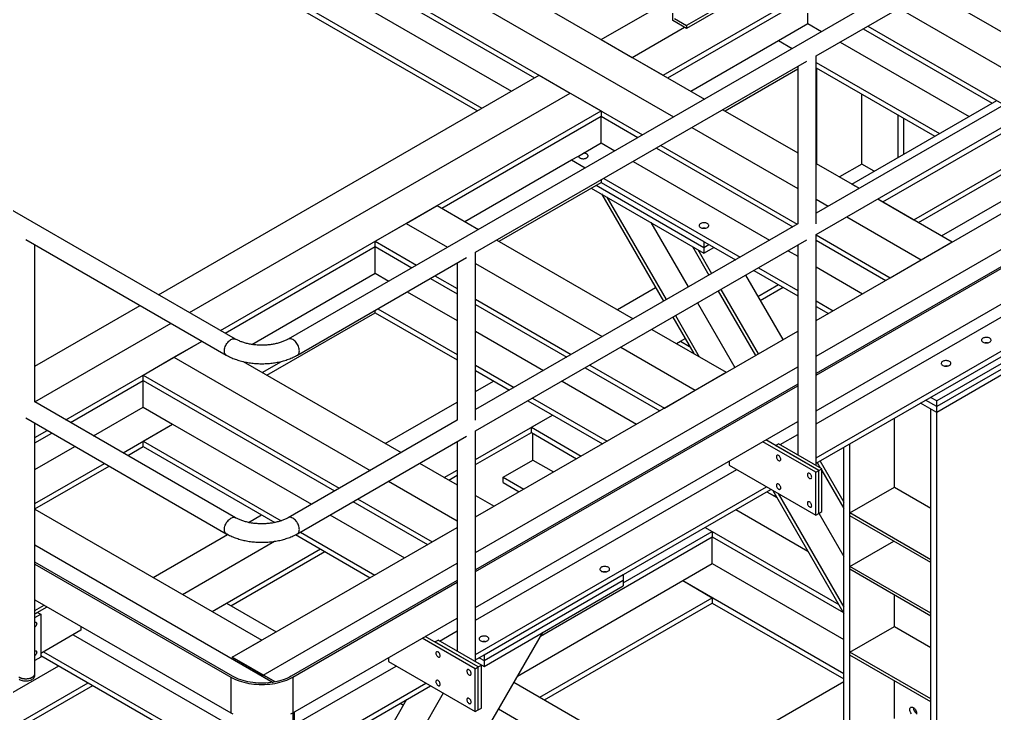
# Model space of a CAD drawing. Header units: millimetres. Extents: x 0 to 16187, y -20471 to 6290.
# Drawn here: x 3443 to 3532.1, y 1681.5 to 1745 of the extents above; entities that cross this region are included whole.
import ezdxf

# ---------------------------------------------------------------- set-up
doc = ezdxf.new("R2010")
doc.units = ezdxf.units.MM

msp = doc.modelspace()

# ---------------------------------------------------------------- linework, layer by layer
at = {"color": 7, "linetype": 'Continuous', "lineweight": 25}
for p, q in [((3646.99639, 1819.29908), (3467.58925, 1715.72955)), ((3419.64512, 1787.31028), (3505.61463, 1737.68113)), ((3462.77633, 1715.72955), (3342.03078, 1785.43447)), ((3416.81669, 1785.67746), (3502.7862, 1736.04832)), ((3413.98826, 1784.04464), (3499.95778, 1734.4155)), ((3413.98826, 1783.55472), (3490.10117, 1739.61567)), ((3416.68941, 1779.56158), (3487.99321, 1738.39878)), ((3413.98826, 1778.00224), (3485.29206, 1736.83944)), ((3413.98826, 1777.51232), (3484.86773, 1736.59447)), ((3515.82507, 1741.62641), (3546.0937, 1759.10012)), ((3521.66648, 1754.60514), (3503.98881, 1744.40004)), ((3521.66648, 1754.34385), (3503.98881, 1744.13875)), ((3496.18235, 1743.12627), (3502.71602, 1746.89807)), ((3501.83921, 1739.86064), (3515.07625, 1747.50222)), ((3502.26354, 1739.61567), (3515.07625, 1747.01229)), ((3502.71602, 1744.87352), (3502.71602, 1747.48645)), ((3515.07625, 1744.57849), (3515.07625, 1747.01229)), ((3526.19666, 1747.6138), (3538.65296, 1740.42294)), ((3523.36823, 1745.98099), (3535.82453, 1738.79012)), ((3499.01078, 1741.49345), (3503.79094, 1744.25298)), ((3503.98881, 1744.13875), (3502.71602, 1744.87352)), ((3502.88573, 1745.03684), (3503.98881, 1744.40004)), ((3503.98881, 1744.40004), (3503.98881, 1744.13875)), ((3512.3751, 1743.01915), (3515.07625, 1744.57849)), ((3515.07625, 1744.57849), (3516.31938, 1743.86085)), ((3545.24977, 1744.23119), (3515.82507, 1727.24468)), ((3520.53981, 1744.34817), (3532.9961, 1737.1573)), ((3520.11547, 1744.10321), (3531.90532, 1737.29708)), ((3496.18235, 1743.12627), (3499.01078, 1741.49345)), ((3504.3715, 1738.39878), (3512.3751, 1743.01915)), ((3512.3751, 1743.01915), (3513.61823, 1742.30151)), ((3515.82507, 1725.2956), (3546.0937, 1742.7693)), ((3518.00751, 1742.88631), (3529.79736, 1736.08018)), ((3515.82507, 1726.27022), (3515.82507, 1741.62641)), ((3484.71237, 1723.66543), (3514.981, 1741.13914)), ((3499.01078, 1741.49345), (3501.83921, 1739.86064)), ((3514.13707, 1740.65195), (3514.13707, 1726.27022)), ((3515.82507, 1741.02753), (3527.09621, 1734.52084)), ((3455.75052, 1719.78547), (3490.5255, 1739.86064)), ((3490.5255, 1739.86064), (3493.35393, 1738.22782)), ((3507.49698, 1736.59447), (3514.13707, 1740.42772)), ((3515.82507, 1740.5376), (3526.67188, 1734.27587)), ((3515.89649, 1731.74554), (3515.89649, 1740.49637)), ((3458.57894, 1718.15265), (3493.35393, 1738.22782)), ((3493.35393, 1738.22782), (3496.18235, 1736.595)), ((3519.98357, 1731.7343), (3519.98357, 1738.13695)), ((3519.09261, 1729.90046), (3532.32965, 1737.54204)), ((3461.40737, 1716.51983), (3496.18235, 1736.595)), ((3496.18235, 1736.595), (3496.18235, 1736.10508)), ((3507.30277, 1736.70659), (3514.13707, 1732.76123)), ((3523.30697, 1732.33335), (3523.30697, 1736.2184)), ((3481.61602, 1727.69612), (3496.18235, 1736.10508)), ((3496.18235, 1733.67128), (3496.18235, 1736.10508)), ((3496.18235, 1736.10508), (3499.53344, 1734.17054)), ((3521.92104, 1728.26764), (3535.15808, 1735.90922)), ((3523.84437, 1732.64359), (3523.84437, 1735.90816)), ((3504.47434, 1735.07378), (3514.13707, 1729.4956)), ((3515.82507, 1717.4335), (3545.24977, 1734.42001)), ((3494.55733, 1732.73318), (3496.18235, 1733.67128)), ((3496.18235, 1733.67128), (3497.42548, 1732.95364)), ((3524.74947, 1726.63483), (3537.98651, 1734.27641)), ((3525.1738, 1726.38986), (3537.98651, 1733.78648)), ((3494.10214, 1732.4704), (3494.55733, 1732.73318)), ((3501.22158, 1733.196), (3513.67788, 1726.00513)), ((3501.64591, 1733.44096), (3514.10221, 1726.25009)), ((3483.72398, 1726.47922), (3493.48121, 1732.11194)), ((3493.48121, 1732.11194), (3494.10214, 1732.4704)), ((3493.48121, 1732.11194), (3494.72434, 1731.3943)), ((3499.11362, 1731.9791), (3511.56992, 1724.78823)), ((3515.82507, 1731.78677), (3519.75906, 1729.51572)), ((3519.98357, 1731.7343), (3517.94977, 1730.56021)), ((3521.12642, 1731.07455), (3519.98357, 1731.7343)), ((3515.82507, 1714.16786), (3545.24977, 1731.15438)), ((3486.84946, 1724.67492), (3496.18235, 1730.06268)), ((3496.18235, 1730.28691), (3496.18235, 1730.06268)), ((3496.18235, 1730.06268), (3505.57273, 1724.64173)), ((3496.18235, 1730.06268), (3508.44444, 1722.98393)), ((3496.41247, 1730.41976), (3508.86877, 1723.22889)), ((3495.27711, 1729.54009), (3505.57273, 1723.59656)), ((3495.72973, 1729.80138), (3505.57273, 1724.11914)), ((3545.24977, 1729.57456), (3515.82507, 1712.58804)), ((3515.82507, 1712.42476), (3545.24977, 1729.41128)), ((3519.09261, 1729.90046), (3519.75906, 1729.51572)), ((3527.28176, 1725.17296), (3535.28536, 1729.79334)), ((3496.21053, 1729.00124), (3501.8744, 1719.19113)), ((3496.71053, 1728.7126), (3502.12442, 1719.33546)), ((3515.82507, 1728.52114), (3516.93064, 1727.88291)), ((3521.4472, 1728.54118), (3521.92104, 1728.26764)), ((3521.4472, 1728.54118), (3528.25672, 1724.61013)), ((3521.92104, 1728.26764), (3524.74947, 1726.63483)), ((3478.36326, 1726.30826), (3481.19169, 1727.94108)), ((3481.19169, 1727.94108), (3484.96711, 1725.76157)), ((3500.72657, 1726.39419), (3504.1326, 1720.49476)), ((3518.61877, 1726.90837), (3525.42829, 1722.97732)), ((3475.53484, 1724.67545), (3478.36326, 1726.30826)), ((3478.36326, 1726.30826), (3482.13869, 1724.12876)), ((3514.13707, 1726.27022), (3484.71237, 1709.2837)), ((3515.82507, 1709.1586), (3545.24977, 1726.14511)), ((3443.60578, 1724.84739), (3461.9324, 1714.26766)), ((3475.53484, 1724.67545), (3479.31026, 1722.49594)), ((3475.53484, 1724.18552), (3475.53484, 1724.67545)), ((3484.71237, 1707.33462), (3514.981, 1724.80833)), ((3486.65525, 1724.78703), (3499.11155, 1717.59617)), ((3505.57273, 1724.64173), (3505.57273, 1724.11914)), ((3515.82507, 1704.17564), (3515.82507, 1725.2956)), ((3515.82507, 1725.25551), (3522.59986, 1721.3445)), ((3515.82507, 1724.76558), (3522.17553, 1721.09954)), ((3525.42829, 1722.97732), (3528.25672, 1724.61013)), ((3444.44971, 1709.97847), (3444.44971, 1724.3602)), ((3461.8317, 1716.27487), (3475.53484, 1724.18552)), ((3475.53484, 1724.18552), (3478.88592, 1722.25098)), ((3475.53484, 1721.75172), (3475.53484, 1724.18552)), ((3504.51053, 1724.20975), (3506.02474, 1721.58707)), ((3505.01053, 1723.92111), (3506.27476, 1721.7314)), ((3505.57273, 1724.11914), (3506.02535, 1724.38044)), ((3505.57273, 1724.11914), (3505.57273, 1723.59656)), ((3505.57273, 1723.59656), (3506.47798, 1724.11914)), ((3513.25805, 1723.81369), (3514.13707, 1723.30624)), ((3514.13707, 1724.32113), (3514.13707, 1705.1501)), ((3468.43319, 1714.26766), (3483.8683, 1723.17816)), ((3484.71237, 1708.30924), (3484.71237, 1723.66543)), ((3522.59986, 1721.3445), (3525.42829, 1722.97732)), ((3483.02437, 1722.69097), (3483.02437, 1708.30924)), ((3484.71237, 1722.643), (3496.28312, 1715.96335)), ((3510.13257, 1722.00939), (3514.13707, 1719.69764)), ((3510.55691, 1722.25435), (3514.13707, 1720.18757)), ((3515.82507, 1722.33178), (3520.06757, 1719.88264)), ((3464.25296, 1715.23884), (3475.53484, 1721.75172)), ((3475.53484, 1721.75172), (3476.77797, 1721.03408)), ((3480.57406, 1721.27644), (3483.02437, 1719.8619)), ((3480.9984, 1721.5214), (3483.02437, 1720.35183)), ((3509.3815, 1721.5758), (3512.78598, 1715.67907)), ((3515.82507, 1707.97851), (3539.68368, 1721.75179)), ((3497.67009, 1718.4283), (3501.15373, 1720.43936)), ((3507.11876, 1720.26955), (3510.52324, 1714.37281)), ((3510.50927, 1719.62244), (3512.38831, 1720.70718)), ((3510.71435, 1719.26723), (3512.7985, 1720.47038)), ((3515.82507, 1704.85983), (3542.38483, 1720.19245)), ((3478.4661, 1720.05954), (3483.02437, 1717.42811)), ((3484.71237, 1719.37737), (3493.45469, 1714.33053)), ((3506.86874, 1720.12521), (3510.27322, 1714.22848)), ((3515.82507, 1704.3699), (3542.80916, 1719.94749)), ((3444.44971, 1713.26165), (3454.06238, 1718.81093)), ((3475.76495, 1718.5002), (3483.02437, 1714.30943)), ((3484.71237, 1718.88744), (3493.03036, 1714.08557)), ((3504.9766, 1719.03291), (3508.38108, 1713.13617)), ((3515.82507, 1719.2131), (3517.36642, 1718.3233)), ((3515.82507, 1718.72318), (3516.94209, 1718.07834)), ((3465.63626, 1712.42879), (3475.53484, 1718.14312)), ((3475.53484, 1718.14312), (3475.53484, 1718.36736)), ((3475.53484, 1718.14312), (3483.02437, 1713.8195)), ((3502.7184, 1717.72928), (3504.6368, 1714.4065)), ((3502.96842, 1717.87361), (3505.1368, 1714.11786)), ((3444.44971, 1709.99602), (3456.89081, 1717.17811)), ((3500.79968, 1716.62163), (3507.6092, 1712.69058)), ((3484.71237, 1699.47252), (3514.13707, 1716.45903)), ((3484.71237, 1716.45364), (3490.9224, 1712.86867)), ((3503.05542, 1715.31942), (3503.84617, 1715.77591)), ((3503.43444, 1715.53822), (3503.84617, 1715.77591)), ((3447.26294, 1708.35443), (3459.71923, 1715.54529)), ((3457.15006, 1714.06214), (3459.71923, 1715.54529)), ((3497.97126, 1714.98881), (3504.78077, 1711.05776)), ((3503.05542, 1715.31942), (3503.43444, 1715.53822)), ((3503.43444, 1715.53822), (3504.25784, 1715.06289)), ((3536.45916, 1715.62858), (3526.8425, 1710.07701)), ((3536.45916, 1715.106), (3526.8425, 1709.55442)), ((3454.32163, 1712.42932), (3457.15006, 1714.06214)), ((3457.15006, 1714.06214), (3475.06992, 1703.71723)), ((3536.45916, 1714.58341), (3526.8425, 1709.03184)), ((3463.48373, 1713.67142), (3477.89834, 1705.35004)), ((3465.21193, 1712.67376), (3466.98175, 1713.69545)), ((3484.71237, 1713.33497), (3488.22125, 1711.30933)), ((3484.71237, 1696.20689), (3514.13707, 1713.1934)), ((3494.7185, 1713.11103), (3501.52801, 1709.17998)), ((3495.14283, 1713.35599), (3501.95235, 1709.42494)), ((3454.32163, 1712.42932), (3472.24149, 1702.08441)), ((3454.32163, 1711.9394), (3454.32163, 1712.42932)), ((3484.71237, 1712.84504), (3487.79692, 1711.06437)), ((3504.78077, 1711.05776), (3507.6092, 1712.69058)), ((3447.68727, 1708.10946), (3454.32163, 1711.9394)), ((3454.32163, 1711.9394), (3471.81716, 1701.83945)), ((3454.32163, 1709.5056), (3454.32163, 1711.9394)), ((3484.71237, 1710.94797), (3486.35546, 1711.8965)), ((3514.13707, 1711.61358), (3484.71237, 1694.62706)), ((3484.71237, 1694.46378), (3514.13707, 1711.4503)), ((3492.61054, 1711.89413), (3499.42005, 1707.96308)), ((3501.95235, 1709.42494), (3504.78077, 1711.05776)), ((3526.8425, 1710.07701), (3526.27682, 1710.40357)), ((3462.77633, 1699.39873), (3444.44971, 1709.97847)), ((3449.79523, 1706.89256), (3454.32163, 1709.5056)), ((3454.32163, 1709.5056), (3457.02278, 1707.94626)), ((3476.45689, 1706.18218), (3483.02437, 1709.97351)), ((3489.48506, 1710.08983), (3496.29457, 1706.15878)), ((3489.90939, 1710.33479), (3496.71891, 1706.40374)), ((3526.8425, 1709.03184), (3525.37158, 1709.88098)), ((3526.8425, 1709.55442), (3525.8242, 1710.14228)), ((3526.8425, 1709.55442), (3526.8425, 1710.07701)), ((3526.8425, 1709.03184), (3526.8425, 1709.55442)), ((3484.71237, 1704.7302), (3491.74079, 1708.78762)), ((3489.80142, 1707.66805), (3491.74079, 1708.78762)), ((3526.3051, 1598.16177), (3526.3051, 1709.34207)), ((3526.8425, 1597.85153), (3526.8425, 1709.03184)), ((3443.60578, 1708.51658), (3461.9324, 1697.93684)), ((3444.44971, 1685.15824), (3444.44971, 1708.02938)), ((3452.49638, 1705.33323), (3457.02278, 1707.94626)), ((3454.32163, 1706.38692), (3457.02278, 1707.94626)), ((3457.02278, 1707.94626), (3469.7092, 1700.62255)), ((3483.02437, 1708.30924), (3467.58925, 1699.39873)), ((3484.71237, 1691.19762), (3514.13707, 1708.18413)), ((3522.9817, 1702.19615), (3522.9817, 1708.50134)), ((3444.44971, 1706.73039), (3445.5748, 1707.37989)), ((3444.44971, 1706.24046), (3445.99913, 1707.13492)), ((3468.43319, 1697.93684), (3483.8683, 1706.84735)), ((3484.71237, 1686.21466), (3484.71237, 1707.33462)), ((3484.71237, 1704.25661), (3489.80142, 1707.19446)), ((3489.80142, 1707.66805), (3494.35521, 1705.03921)), ((3489.80142, 1707.17813), (3489.80142, 1707.66805)), ((3489.80142, 1707.17813), (3493.93087, 1704.79424)), ((3489.93719, 1704.66595), (3489.93719, 1707.09975)), ((3512.53133, 1706.07707), (3514.13707, 1707.00405)), ((3444.44971, 1703.80666), (3448.10709, 1705.91802)), ((3454.32163, 1706.38692), (3466.93219, 1699.107)), ((3454.32163, 1705.897), (3454.32163, 1706.38692)), ((3483.02437, 1706.36016), (3483.02437, 1687.18912)), ((3515.78335, 1703.54659), (3510.94355, 1706.34055)), ((3516.0662, 1703.70987), (3511.22639, 1706.50383)), ((3512.1064, 1705.99582), (3512.38924, 1706.1591)), ((3516.0662, 1703.70987), (3512.1064, 1705.99582)), ((3516.34904, 1703.87316), (3512.38924, 1706.1591)), ((3518.89462, 1602.43975), (3518.89462, 1706.14192)), ((3452.92071, 1705.08826), (3454.32163, 1705.897)), ((3454.32163, 1705.897), (3466.35182, 1698.95212)), ((3518.35722, 1602.74998), (3518.35722, 1705.83169)), ((3444.44971, 1700.68798), (3450.80824, 1704.35868)), ((3479.58648, 1704.3755), (3483.02437, 1702.39085)), ((3487.23604, 1703.10661), (3489.93719, 1704.66595)), ((3489.93719, 1704.66595), (3491.82291, 1703.57735)), ((3507.86376, 1704.56263), (3507.86376, 1704.19908)), ((3507.86376, 1704.19908), (3515.78335, 1699.6272)), ((3515.93007, 1704.43052), (3516.20329, 1703.9573)), ((3516.18009, 1704.57485), (3518.35722, 1700.80395)), ((3444.44971, 1700.19806), (3451.23257, 1704.11372)), ((3481.84221, 1703.0733), (3483.02437, 1703.75574)), ((3482.2524, 1702.8365), (3483.02437, 1703.28215)), ((3484.71237, 1690.01753), (3508.57098, 1703.79081)), ((3515.78335, 1703.54659), (3516.0662, 1703.70987)), ((3515.78335, 1699.6272), (3515.78335, 1703.54659)), ((3516.0662, 1703.70987), (3516.34904, 1703.87316)), ((3516.0662, 1699.79048), (3516.0662, 1703.70987)), ((3516.34904, 1699.95376), (3516.34904, 1703.87316)), ((3516.34904, 1703.70485), (3518.35722, 1700.22657)), ((3476.75805, 1702.74269), (3483.02437, 1699.12522)), ((3487.23604, 1702.61669), (3487.23604, 1703.10661)), ((3487.23604, 1703.10661), (3489.12177, 1702.01801)), ((3487.23604, 1702.61669), (3488.69743, 1701.77304)), ((3484.71237, 1686.89885), (3511.27213, 1702.23147)), ((3484.71237, 1686.40893), (3511.69646, 1701.98651)), ((3511.32669, 1701.77304), (3511.99326, 1701.38824)), ((3511.32669, 1701.77304), (3512.23271, 1701.25001)), ((3511.86299, 1701.89037), (3518.35722, 1690.64204)), ((3511.99326, 1701.38824), (3512.11299, 1701.45736)), ((3512.36299, 1701.60173), (3518.35722, 1691.21942)), ((3518.89462, 1699.83673), (3522.9817, 1702.19615)), ((3522.9817, 1702.19615), (3526.3051, 1700.27759)), ((3473.50529, 1700.86491), (3480.31481, 1696.93386)), ((3473.92963, 1701.10987), (3480.73914, 1697.17882)), ((3484.71237, 1701.41639), (3486.396, 1700.44445)), ((3444.44971, 1700.16728), (3465.18279, 1688.19833)), ((3484.71237, 1699.47252), (3486.396, 1700.44445)), ((3508.49826, 1700.14023), (3515.06068, 1696.35183)), ((3515.78335, 1699.6272), (3516.0662, 1699.79048)), ((3516.0662, 1699.79048), (3516.34904, 1699.95376)), ((3516.08122, 1699.79915), (3518.35722, 1695.85699)), ((3526.3051, 1695.55876), (3518.89462, 1699.83673)), ((3518.89462, 1699.57544), (3518.89462, 1699.83673)), ((3463.95455, 1698.96473), (3465.14226, 1699.65038)), ((3471.39733, 1699.64801), (3478.20685, 1695.71696)), ((3526.3051, 1695.29746), (3518.89462, 1699.57544)), ((3462.48165, 1686.63899), (3483.02437, 1698.49806)), ((3468.69619, 1698.08867), (3475.5057, 1694.15762)), ((3480.73914, 1697.17882), (3483.02437, 1698.49806)), ((3498.20468, 1693.42826), (3506.33641, 1698.12261)), ((3505.66983, 1698.50741), (3506.33641, 1698.12261)), ((3505.66983, 1698.50741), (3517.88864, 1691.45364)), ((3506.33641, 1698.12261), (3506.33641, 1697.63268)), ((3455.24368, 1693.93606), (3462.05578, 1697.8686)), ((3457.93635, 1692.38162), (3466.3472, 1697.2371)), ((3468.26742, 1697.84626), (3475.08137, 1693.91266)), ((3490.63729, 1688.56977), (3506.33641, 1697.63268)), ((3506.33641, 1695.19888), (3506.33641, 1697.63268)), ((3506.33641, 1697.63268), (3518.31291, 1690.7188)), ((3518.89462, 1694.93749), (3522.91164, 1697.25646)), ((3444.44971, 1696.90165), (3466.20527, 1684.34244)), ((3460.62901, 1690.82717), (3470.52759, 1696.5415)), ((3462.3516, 1691.34801), (3470.93777, 1696.3047)), ((3462.49579, 1684.90405), (3444.44971, 1695.32183)), ((3465.31007, 1685.00618), (3483.02437, 1695.23242)), ((3526.3051, 1695.29746), (3526.3051, 1695.55876)), ((3444.44971, 1695.15855), (3462.35437, 1684.82241)), ((3503.63526, 1693.63954), (3506.33641, 1695.19888)), ((3506.33641, 1695.19888), (3518.35722, 1688.25941)), ((3526.3051, 1690.65951), (3518.89462, 1694.93749)), ((3518.89462, 1694.6762), (3518.89462, 1694.93749)), ((3526.3051, 1690.39822), (3518.89462, 1694.6762)), ((3483.02437, 1693.6526), (3467.8698, 1684.90405)), ((3468.01122, 1684.82241), (3483.02437, 1693.48932)), ((3485.47676, 1686.8502), (3498.20468, 1694.19787)), ((3485.47676, 1686.32761), (3498.20468, 1693.67528)), ((3488.52967, 1684.91927), (3503.63526, 1693.63954)), ((3498.20468, 1694.19787), (3498.20468, 1693.67528)), ((3498.20468, 1693.67528), (3498.20468, 1693.1527)), ((3503.63526, 1693.63954), (3506.33641, 1692.0802)), ((3503.63526, 1693.63954), (3518.35722, 1685.14074)), ((3485.47676, 1685.80502), (3498.20468, 1693.1527)), ((3444.44971, 1691.89238), (3462.35437, 1681.55625)), ((3490.58292, 1682.98591), (3506.33641, 1692.0802)), ((3506.33641, 1692.0802), (3506.33641, 1691.59028)), ((3522.9817, 1689.45812), (3522.9817, 1692.31678)), ((3444.44971, 1690.92451), (3445.288, 1691.40845)), ((3444.44971, 1690.59795), (3445.57085, 1691.24517)), ((3460.62901, 1690.82717), (3461.94142, 1691.58481)), ((3461.94142, 1691.58481), (3466.4952, 1688.95597)), ((3491.00725, 1682.74095), (3506.33641, 1691.59028)), ((3506.33641, 1691.59028), (3518.35722, 1684.65081)), ((3444.44971, 1690.59795), (3444.69084, 1690.73715)), ((3444.44971, 1690.27139), (3444.97368, 1690.57387)), ((3444.69084, 1690.73715), (3444.97368, 1690.57387)), ((3444.97368, 1690.57387), (3444.97368, 1686.65447)), ((3468.01122, 1681.55625), (3483.02437, 1690.22316)), ((3526.3051, 1690.39822), (3526.3051, 1690.65951)), ((3448.65064, 1689.1037), (3444.97368, 1686.98103)), ((3448.65064, 1689.46724), (3448.65064, 1689.1037)), ((3481.41863, 1688.11609), (3483.02437, 1689.04307)), ((3518.89462, 1687.0987), (3522.9817, 1689.45812)), ((3522.9817, 1689.45812), (3526.3051, 1687.53956)), ((3447.94341, 1688.69542), (3467.88394, 1677.184)), ((3462.48165, 1686.63899), (3465.18279, 1688.19833)), ((3490.82292, 1688.8913), (3473.66807, 1659.17823)), ((3484.67066, 1685.58561), (3479.83085, 1688.37957)), ((3484.9535, 1685.7489), (3480.11369, 1688.54286)), ((3480.9937, 1688.03484), (3481.27654, 1688.19812)), ((3485.23634, 1685.91218), (3481.27654, 1688.19812)), ((3484.9535, 1685.7489), (3480.9937, 1688.03484)), ((3444.97368, 1686.65447), (3444.44971, 1686.35199)), ((3444.97368, 1686.80121), (3465.18279, 1675.13474)), ((3445.24227, 1687.13609), (3465.18279, 1675.62466)), ((3466.39981, 1684.37708), (3462.48165, 1686.63899)), ((3462.48165, 1686.63899), (3465.31007, 1685.00618)), ((3476.75106, 1686.60165), (3476.75106, 1686.2381)), ((3485.02414, 1686.5889), (3485.47676, 1686.32761)), ((3485.47676, 1686.8502), (3485.47676, 1686.32761)), ((3485.47676, 1686.32761), (3485.47676, 1685.80502)), ((3526.3051, 1682.82072), (3518.89462, 1687.0987)), ((3518.89462, 1686.8374), (3518.89462, 1687.0987)), ((3526.3051, 1682.55943), (3518.89462, 1686.8374)), ((3423.88776, 1672.72578), (3446.62172, 1685.84982)), ((3468.1385, 1680.44964), (3477.45828, 1685.82983)), ((3476.75106, 1686.2381), (3484.67066, 1681.66622)), ((3484.67066, 1685.58561), (3484.9535, 1685.7489)), ((3484.67066, 1681.66622), (3484.67066, 1685.58561)), ((3484.71237, 1686.24629), (3485.47676, 1685.80502)), ((3484.9535, 1685.7489), (3485.23634, 1685.91218)), ((3484.9535, 1681.8295), (3484.9535, 1685.7489)), ((3485.23634, 1681.99278), (3485.23634, 1685.91218)), ((3444.44971, 1684.96227), (3444.44971, 1685.15824)), ((3462.35437, 1684.82241), (3462.35437, 1681.55625)), ((3466.39981, 1684.37708), (3465.31007, 1685.00618)), ((3468.01122, 1684.82241), (3468.01122, 1681.55625)), ((3423.88776, 1669.6169), (3449.31438, 1684.29538)), ((3439.01708, 1677.87728), (3449.72457, 1684.05858)), ((3468.1385, 1677.33096), (3480.15943, 1684.27049)), ((3468.1385, 1676.84103), (3480.58376, 1684.02553)), ((3488.20575, 1684.35822), (3503.22514, 1675.68771)), ((3496.35206, 1671.71997), (3518.35722, 1684.42328)), ((3522.9817, 1681.03142), (3522.9817, 1684.47798)), ((3481.75599, 1683.34882), (3473.66807, 1669.34014)), ((3478.4029, 1682.76655), (3473.66807, 1674.56558)), ((3526.3051, 1682.55943), (3526.3051, 1682.82072)), ((3477.80983, 1682.42417), (3478.10639, 1682.25297)), ((3484.9535, 1681.8295), (3485.23634, 1681.99278)), ((3486.79165, 1681.90893), (3500.39671, 1674.0549)), ((3468.01122, 1681.55625), (3468.01122, 1676.76756)), ((3468.1385, 1681.62972), (3468.1385, 1676.84103)), ((3484.67066, 1681.66622), (3484.9535, 1681.8295))]:
    msp.add_line(p, q, dxfattribs=at)
at = {"color": 7, "linetype": 'Continuous', "lineweight": 25, "flags": 128}
for points in [[(3494.10214, 1732.4704), (3494.11255, 1732.42369), (3494.13773, 1732.37889), (3494.17679, 1732.33754), (3494.22841, 1732.30107), (3494.29081, 1732.27073), (3494.36183, 1732.24756), (3494.43905, 1732.23235), (3494.5198, 1732.22564), (3494.60131, 1732.22765), (3494.68077, 1732.23831), (3494.75546, 1732.25726), (3494.82281, 1732.28384), (3494.8805, 1732.31714), (3494.92654, 1732.35602), (3494.95937, 1732.39914), (3494.97783, 1732.44501), (3494.98131, 1732.49207), (3494.96968, 1732.53868), (3494.94335, 1732.58326), (3494.90321, 1732.62426), (3494.85065, 1732.66028), (3494.78747, 1732.69008), (3494.71585, 1732.71263), (3494.63825, 1732.72716), (3494.55733, 1732.73318)], [(3494.85299, 1732.29972), (3494.90355, 1732.33467), (3494.94248, 1732.37428), (3494.96853, 1732.41726), (3494.98087, 1732.46224), (3494.9791, 1732.50777), (3494.96328, 1732.55238), (3494.93391, 1732.59464), (3494.89194, 1732.6332), (3494.83872, 1732.66681), (3494.77596, 1732.6944), (3494.70568, 1732.71507), (3494.63013, 1732.72817), (3494.55733, 1732.73318)], [(3494.10214, 1732.4704), (3494.11081, 1732.42837), (3494.1335, 1732.38476), (3494.16931, 1732.34419), (3494.21709, 1732.30795), (3494.27532, 1732.27723), (3494.34211, 1732.253), (3494.41532, 1732.23605), (3494.4926, 1732.22692), (3494.57147, 1732.22589), (3494.64938, 1732.23302), (3494.72383, 1732.24806), (3494.79244, 1732.27053), (3494.85299, 1732.29972)], [(3505.88386, 1725.93173), (3505.93441, 1725.96669), (3505.97334, 1726.0063), (3505.9994, 1726.04928), (3506.01174, 1726.09426), (3506.00997, 1726.13978), (3505.99414, 1726.18439), (3505.96478, 1726.22666), (3505.92281, 1726.26522), (3505.86959, 1726.29883), (3505.80683, 1726.32642), (3505.73654, 1726.34709), (3505.66099, 1726.36019), (3505.58261, 1726.36529), (3505.5039, 1726.36222), (3505.42741, 1726.35109), (3505.35559, 1726.33226), (3505.29075, 1726.30633), (3505.23497, 1726.27413), (3505.19005, 1726.2367), (3505.15742, 1726.19524), (3505.13815, 1726.15108), (3505.13284, 1726.10564), (3505.14168, 1726.06039), (3505.16436, 1726.01678), (3505.20017, 1725.9762), (3505.24796, 1725.93997), (3505.30618, 1725.90925), (3505.37298, 1725.88502), (3505.44619, 1725.86807), (3505.52347, 1725.85893), (3505.60233, 1725.85791), (3505.68024, 1725.86503), (3505.7547, 1725.88008), (3505.82331, 1725.90255), (3505.88386, 1725.93173)], [(3462.35437, 1715.68777), (3462.43226, 1715.72684), (3462.50883, 1715.75345), (3462.58275, 1715.76715), (3462.65277, 1715.7677), (3462.71767, 1715.75509), (3462.77597, 1715.72976)], [(3468.01122, 1715.68777), (3467.93332, 1715.72684), (3467.85676, 1715.75345), (3467.78284, 1715.76715), (3467.71282, 1715.7677), (3467.64791, 1715.75509), (3467.58928, 1715.72956)], [(3531.67911, 1715.80827), (3531.61856, 1715.83746), (3531.54995, 1715.85993), (3531.4755, 1715.87497), (3531.39759, 1715.88209), (3531.31872, 1715.88107), (3531.24144, 1715.87194), (3531.16823, 1715.85498), (3531.10144, 1715.83076), (3531.04322, 1715.80003), (3530.99543, 1715.7638), (3530.95962, 1715.72323), (3530.93693, 1715.67961), (3530.9281, 1715.63436), (3530.9334, 1715.58893), (3530.95268, 1715.54477), (3530.9853, 1715.50331), (3531.03022, 1715.46588), (3531.086, 1715.43368), (3531.15084, 1715.40774), (3531.22267, 1715.38891), (3531.29916, 1715.37778), (3531.37786, 1715.37472), (3531.45625, 1715.37982), (3531.5318, 1715.39291), (3531.60208, 1715.41359), (3531.66484, 1715.44118), (3531.71806, 1715.47479), (3531.76003, 1715.51335), (3531.7894, 1715.55561), (3531.80522, 1715.60022), (3531.80699, 1715.64575), (3531.79465, 1715.69073), (3531.7686, 1715.73371), (3531.72967, 1715.77332), (3531.67911, 1715.80827)], [(3461.93246, 1714.26762), (3461.93237, 1714.26768), (3461.88089, 1714.30574), (3461.83752, 1714.35566), (3461.803, 1714.41658), (3461.7779, 1714.48745), (3461.76267, 1714.56707), (3461.75757, 1714.65408), (3461.76267, 1714.74698), (3461.7779, 1714.84419), (3461.803, 1714.94404), (3461.83752, 1715.04482), (3461.88089, 1715.14481), (3461.93237, 1715.2423), (3461.99106, 1715.33562), (3462.05597, 1715.42317), (3462.12598, 1715.50346), (3462.1999, 1715.57511), (3462.27647, 1715.6369), (3462.35437, 1715.68777)], [(3468.43312, 1714.26762), (3468.43322, 1714.26768), (3468.48469, 1714.30574), (3468.52806, 1714.35566), (3468.56259, 1714.41658), (3468.58768, 1714.48745), (3468.60291, 1714.56707), (3468.60802, 1714.65408), (3468.60291, 1714.74698), (3468.58768, 1714.84419), (3468.56259, 1714.94404), (3468.52806, 1715.04482), (3468.48469, 1715.14481), (3468.43322, 1715.2423), (3468.37453, 1715.33562), (3468.30962, 1715.42317), (3468.2396, 1715.50346), (3468.16568, 1715.57511), (3468.08912, 1715.6369), (3468.01122, 1715.68777)], [(3528.00216, 1713.68561), (3527.94161, 1713.7148), (3527.873, 1713.73727), (3527.79854, 1713.75231), (3527.72063, 1713.75943), (3527.64177, 1713.75841), (3527.56449, 1713.74928), (3527.49128, 1713.73232), (3527.42448, 1713.7081), (3527.36626, 1713.67737), (3527.31847, 1713.64114), (3527.28266, 1713.60057), (3527.25998, 1713.55695), (3527.25114, 1713.5117), (3527.25645, 1713.46627), (3527.27572, 1713.42211), (3527.30835, 1713.38065), (3527.35327, 1713.34321), (3527.40905, 1713.31101), (3527.47389, 1713.28508), (3527.54571, 1713.26625), (3527.6222, 1713.25512), (3527.70091, 1713.25206), (3527.77929, 1713.25716), (3527.85484, 1713.27025), (3527.92513, 1713.29093), (3527.98789, 1713.31851), (3528.04111, 1713.35213), (3528.08308, 1713.39068), (3528.11244, 1713.43295), (3528.12827, 1713.47756), (3528.13004, 1713.52309), (3528.1177, 1713.56807), (3528.09164, 1713.61105), (3528.05271, 1713.65065), (3528.00216, 1713.68561)], [(3512.58723, 1704.73844), (3512.58227, 1704.79218), (3512.56762, 1704.84896), (3512.54404, 1704.90593), (3512.51269, 1704.96023), (3512.47515, 1705.00914), (3512.4333, 1705.0502), (3512.38924, 1705.08137), (3512.34518, 1705.10107), (3512.30334, 1705.10832), (3512.2658, 1705.10275), (3512.23445, 1705.08465), (3512.21086, 1705.05492), (3512.19622, 1705.01505), (3512.19125, 1704.96704), (3512.19622, 1704.91329), (3512.21086, 1704.85652), (3512.23445, 1704.79955), (3512.2658, 1704.74525), (3512.30334, 1704.69634), (3512.34518, 1704.65527), (3512.38924, 1704.62411), (3512.4333, 1704.60441), (3512.47515, 1704.59716), (3512.51269, 1704.60272), (3512.54404, 1704.62083), (3512.56762, 1704.65056), (3512.58227, 1704.69043), (3512.58723, 1704.73844)], [(3515.41566, 1703.10563), (3515.41069, 1703.15937), (3515.39605, 1703.21614), (3515.37246, 1703.27311), (3515.34111, 1703.32741), (3515.30357, 1703.37632), (3515.26173, 1703.41739), (3515.21767, 1703.44855), (3515.17361, 1703.46826), (3515.13176, 1703.4755), (3515.09422, 1703.46994), (3515.06287, 1703.45183), (3515.03929, 1703.4221), (3515.02464, 1703.38223), (3515.01968, 1703.33422), (3515.02464, 1703.28048), (3515.03929, 1703.2237), (3515.06287, 1703.16673), (3515.09422, 1703.11243), (3515.13176, 1703.06352), (3515.17361, 1703.02246), (3515.21767, 1702.99129), (3515.26173, 1702.97159), (3515.30357, 1702.96434), (3515.34111, 1702.96991), (3515.37246, 1702.98801), (3515.39605, 1703.01774), (3515.41069, 1703.05762), (3515.41566, 1703.10563)], [(3512.58723, 1702.12551), (3512.58227, 1702.17925), (3512.56762, 1702.23603), (3512.54404, 1702.293), (3512.51269, 1702.3473), (3512.47515, 1702.39621), (3512.4333, 1702.43727), (3512.38924, 1702.46844), (3512.34518, 1702.48814), (3512.30334, 1702.49539), (3512.2658, 1702.48982), (3512.23445, 1702.47172), (3512.21086, 1702.44199), (3512.19622, 1702.40211), (3512.19125, 1702.35411), (3512.19622, 1702.30036), (3512.21086, 1702.24359), (3512.23445, 1702.18662), (3512.2658, 1702.13232), (3512.30334, 1702.08341), (3512.34518, 1702.04234), (3512.38924, 1702.01118), (3512.4333, 1701.99148), (3512.47515, 1701.98423), (3512.51269, 1701.98979), (3512.54404, 1702.0079), (3512.56762, 1702.03763), (3512.58227, 1702.0775), (3512.58723, 1702.12551)], [(3515.41566, 1700.49269), (3515.41069, 1700.54644), (3515.39605, 1700.60321), (3515.37246, 1700.66018), (3515.34111, 1700.71448), (3515.30357, 1700.76339), (3515.26173, 1700.80446), (3515.21767, 1700.83562), (3515.17361, 1700.85532), (3515.13176, 1700.86257), (3515.09422, 1700.85701), (3515.06287, 1700.8389), (3515.03929, 1700.80917), (3515.02464, 1700.7693), (3515.01968, 1700.72129), (3515.02464, 1700.66755), (3515.03929, 1700.61077), (3515.06287, 1700.5538), (3515.09422, 1700.4995), (3515.13176, 1700.45059), (3515.17361, 1700.40953), (3515.21767, 1700.37836), (3515.26173, 1700.35866), (3515.30357, 1700.35141), (3515.34111, 1700.35698), (3515.37246, 1700.37508), (3515.39605, 1700.40481), (3515.41069, 1700.44469), (3515.41566, 1700.49269)], [(3461.93246, 1697.93681), (3461.93237, 1697.93686), (3461.88089, 1697.97493), (3461.83752, 1698.02484), (3461.803, 1698.08576), (3461.7779, 1698.15664), (3461.76267, 1698.23626), (3461.75757, 1698.32326), (3461.76267, 1698.41617), (3461.7779, 1698.51337), (3461.803, 1698.61322), (3461.83752, 1698.714), (3461.88089, 1698.81399), (3461.93237, 1698.91148), (3461.99106, 1699.0048), (3462.05597, 1699.09236), (3462.12598, 1699.17265), (3462.1999, 1699.2443), (3462.27647, 1699.30608), (3462.35437, 1699.35695)], [(3462.35437, 1699.35695), (3462.43226, 1699.39602), (3462.50883, 1699.42264), (3462.58275, 1699.43633), (3462.65277, 1699.43688), (3462.71767, 1699.42427), (3462.77597, 1699.39894)], [(3468.01122, 1699.35695), (3467.93332, 1699.39602), (3467.85676, 1699.42264), (3467.78284, 1699.43633), (3467.71282, 1699.43688), (3467.64791, 1699.42427), (3467.58928, 1699.39875)], [(3468.43312, 1697.93681), (3468.43322, 1697.93686), (3468.48469, 1697.97493), (3468.52806, 1698.02484), (3468.56259, 1698.08576), (3468.58768, 1698.15664), (3468.60291, 1698.23626), (3468.60802, 1698.32326), (3468.60291, 1698.41617), (3468.58768, 1698.51337), (3468.56259, 1698.61322), (3468.52806, 1698.714), (3468.48469, 1698.81399), (3468.43322, 1698.91148), (3468.37453, 1699.0048), (3468.30962, 1699.09236), (3468.2396, 1699.17265), (3468.16568, 1699.2443), (3468.08912, 1699.30608), (3468.01122, 1699.35695)], [(3496.81875, 1694.8674), (3496.7582, 1694.89659), (3496.68959, 1694.91906), (3496.61513, 1694.9341), (3496.53722, 1694.94123), (3496.45836, 1694.9402), (3496.38108, 1694.93107), (3496.30787, 1694.91412), (3496.24108, 1694.88989), (3496.18285, 1694.85916), (3496.13506, 1694.82293), (3496.09925, 1694.78236), (3496.07657, 1694.73875), (3496.06773, 1694.69349), (3496.07304, 1694.64806), (3496.09231, 1694.6039), (3496.12494, 1694.56244), (3496.16986, 1694.52501), (3496.22564, 1694.49281), (3496.29048, 1694.46687), (3496.3623, 1694.44804), (3496.43879, 1694.43691), (3496.5175, 1694.43385), (3496.59588, 1694.43895), (3496.67143, 1694.45205), (3496.74172, 1694.47272), (3496.80448, 1694.50031), (3496.8577, 1694.53392), (3496.89967, 1694.57248), (3496.92903, 1694.61474), (3496.94486, 1694.65935), (3496.94663, 1694.70488), (3496.93429, 1694.74986), (3496.90823, 1694.79284), (3496.8693, 1694.83245), (3496.81875, 1694.8674)], [(3444.44971, 1689.84165), (3444.45205, 1689.8424), (3444.4939, 1689.84965), (3444.53144, 1689.84409), (3444.56279, 1689.82598), (3444.58638, 1689.79625), (3444.60102, 1689.75638), (3444.60599, 1689.70837), (3444.60102, 1689.65463), (3444.58638, 1689.59785), (3444.56279, 1689.54088), (3444.53144, 1689.48658), (3444.4939, 1689.43767), (3444.45205, 1689.39661), (3444.44971, 1689.39465)], [(3485.78788, 1688.49942), (3485.72733, 1688.5286), (3485.65872, 1688.55108), (3485.58427, 1688.56612), (3485.50636, 1688.57324), (3485.42749, 1688.57222), (3485.35021, 1688.56309), (3485.277, 1688.54613), (3485.21021, 1688.5219), (3485.15199, 1688.49118), (3485.1042, 1688.45495), (3485.06839, 1688.41438), (3485.0457, 1688.37076), (3485.03687, 1688.32551), (3485.04217, 1688.28008), (3485.06145, 1688.23592), (3485.09407, 1688.19446), (3485.13899, 1688.15702), (3485.19477, 1688.12482), (3485.25961, 1688.09889), (3485.33143, 1688.08006), (3485.40793, 1688.06893), (3485.48663, 1688.06587), (3485.56502, 1688.07097), (3485.64057, 1688.08406), (3485.71085, 1688.10474), (3485.77361, 1688.13232), (3485.82683, 1688.16594), (3485.8688, 1688.20449), (3485.89817, 1688.24676), (3485.91399, 1688.29137), (3485.91576, 1688.3369), (3485.90342, 1688.38187), (3485.87737, 1688.42486), (3485.83844, 1688.46446), (3485.78788, 1688.49942)], [(3444.44971, 1687.22872), (3444.45205, 1687.22947), (3444.4939, 1687.23672), (3444.53144, 1687.23115), (3444.56279, 1687.21305), (3444.58638, 1687.18332), (3444.60102, 1687.14345), (3444.60599, 1687.09544), (3444.60102, 1687.0417), (3444.58638, 1686.98492), (3444.56279, 1686.92795), (3444.53144, 1686.87365), (3444.4939, 1686.82474), (3444.45205, 1686.78367), (3444.44971, 1686.78172)], [(3481.47453, 1686.77746), (3481.46957, 1686.8312), (3481.45493, 1686.88798), (3481.43134, 1686.94495), (3481.39999, 1686.99925), (3481.36245, 1687.04816), (3481.3206, 1687.08923), (3481.27654, 1687.12039), (3481.23249, 1687.14009), (3481.19064, 1687.14734), (3481.1531, 1687.14177), (3481.12175, 1687.12367), (3481.09816, 1687.09394), (3481.08352, 1687.05407), (3481.07855, 1687.00606), (3481.08352, 1686.95232), (3481.09816, 1686.89554), (3481.12175, 1686.83857), (3481.1531, 1686.78427), (3481.19064, 1686.73536), (3481.23249, 1686.69429), (3481.27654, 1686.66313), (3481.3206, 1686.64343), (3481.36245, 1686.63618), (3481.39999, 1686.64175), (3481.43134, 1686.65985), (3481.45493, 1686.68958), (3481.46957, 1686.72945), (3481.47453, 1686.77746)], [(3484.30296, 1685.14465), (3484.298, 1685.19839), (3484.28335, 1685.25517), (3484.25977, 1685.31213), (3484.22842, 1685.36643), (3484.19088, 1685.41534), (3484.14903, 1685.45641), (3484.10497, 1685.48758), (3484.06091, 1685.50728), (3484.01907, 1685.51453), (3483.98153, 1685.50896), (3483.95018, 1685.49085), (3483.92659, 1685.46112), (3483.91194, 1685.42125), (3483.90698, 1685.37324), (3483.91194, 1685.3195), (3483.92659, 1685.26272), (3483.95018, 1685.20576), (3483.98153, 1685.15146), (3484.01907, 1685.10255), (3484.06091, 1685.06148), (3484.10497, 1685.03031), (3484.14903, 1685.01061), (3484.19088, 1685.00336), (3484.22842, 1685.00893), (3484.25977, 1685.02703), (3484.28335, 1685.05677), (3484.298, 1685.09664), (3484.30296, 1685.14465)], [(3442.97695, 1684.83322), (3443.05581, 1684.78862), (3443.14409, 1684.75035), (3443.24027, 1684.71905), (3443.34269, 1684.69527), (3443.44962, 1684.67941), (3443.55922, 1684.67175), (3443.66962, 1684.67241), (3443.77892, 1684.68138), (3443.88526, 1684.69851), (3443.98681, 1684.72351), (3444.08184, 1684.75594), (3444.16873, 1684.79526), (3444.24598, 1684.84079), (3444.31228, 1684.89175), (3444.36649, 1684.94727), (3444.40768, 1685.0064), (3444.43515, 1685.06813), (3444.44843, 1685.1314), (3444.44971, 1685.15824)], [(3443.00891, 1684.81372), (3443.09192, 1684.77169), (3443.18371, 1684.73629), (3443.28273, 1684.7081), (3443.38727, 1684.68761), (3443.49555, 1684.67518), (3443.60571, 1684.67101), (3443.71588, 1684.67518), (3443.82416, 1684.68761), (3443.9287, 1684.7081), (3444.02771, 1684.73629), (3444.11951, 1684.77169), (3444.20251, 1684.81372), (3444.2753, 1684.86163), (3444.33664, 1684.91462), (3444.38547, 1684.97179), (3444.42095, 1685.03214), (3444.44249, 1685.09464), (3444.44971, 1685.15824)], [(3443.00891, 1684.61775), (3443.09192, 1684.57572), (3443.18371, 1684.54032), (3443.28273, 1684.51213), (3443.38727, 1684.49164), (3443.49555, 1684.47921), (3443.60571, 1684.47504), (3443.71588, 1684.47921), (3443.82416, 1684.49164), (3443.9287, 1684.51213), (3444.02771, 1684.54032), (3444.11951, 1684.57572), (3444.20251, 1684.61775), (3444.2753, 1684.66566), (3444.33664, 1684.71865), (3444.38547, 1684.77582), (3444.42095, 1684.83617), (3444.44249, 1684.89867), (3444.44971, 1684.96227)], [(3462.35437, 1684.82241), (3462.5303, 1684.7268), (3462.71592, 1684.6375), (3462.91053, 1684.55483), (3463.11344, 1684.4791), (3463.3239, 1684.41058), (3463.54114, 1684.34951), (3463.76437, 1684.29613), (3463.99278, 1684.25063), (3464.22553, 1684.21318), (3464.46177, 1684.1839), (3464.70065, 1684.16291), (3464.94128, 1684.15029), (3465.18279, 1684.14608), (3465.42431, 1684.15029), (3465.66494, 1684.16291), (3465.90381, 1684.1839), (3466.14006, 1684.21318), (3466.37281, 1684.25063), (3466.60121, 1684.29613), (3466.82444, 1684.34951), (3467.04169, 1684.41058), (3467.25214, 1684.4791), (3467.45505, 1684.55483), (3467.64967, 1684.6375), (3467.83528, 1684.7268), (3468.01122, 1684.82241)], [(3467.8698, 1684.90405), (3467.69578, 1684.80971), (3467.51184, 1684.72187), (3467.31871, 1684.64087), (3467.11715, 1684.56702), (3466.90796, 1684.50063), (3466.69196, 1684.44195), (3466.47, 1684.39122), (3466.24296, 1684.34864), (3466.01174, 1684.31436), (3465.77724, 1684.28854), (3465.5404, 1684.27127), (3465.30215, 1684.26262), (3465.06343, 1684.26262), (3464.82518, 1684.27127), (3464.58834, 1684.28854), (3464.35385, 1684.31436), (3464.12263, 1684.34864), (3463.89559, 1684.39122), (3463.67363, 1684.44195), (3463.45763, 1684.50063), (3463.24844, 1684.56702), (3463.04688, 1684.64087), (3462.85375, 1684.72187), (3462.66981, 1684.80971), (3462.49579, 1684.90405)], [(3481.47453, 1684.16453), (3481.46957, 1684.21827), (3481.45493, 1684.27505), (3481.43134, 1684.33202), (3481.39999, 1684.38632), (3481.36245, 1684.43523), (3481.3206, 1684.4763), (3481.27654, 1684.50746), (3481.23249, 1684.52716), (3481.19064, 1684.53441), (3481.1531, 1684.52884), (3481.12175, 1684.51074), (3481.09816, 1684.48101), (3481.08352, 1684.44114), (3481.07855, 1684.39313), (3481.08352, 1684.33939), (3481.09816, 1684.28261), (3481.12175, 1684.22564), (3481.1531, 1684.17134), (3481.19064, 1684.12243), (3481.23249, 1684.08136), (3481.27654, 1684.0502), (3481.3206, 1684.0305), (3481.36245, 1684.02325), (3481.39999, 1684.02882), (3481.43134, 1684.04692), (3481.45493, 1684.07665), (3481.46957, 1684.11652), (3481.47453, 1684.16453)], [(3484.30296, 1682.53172), (3484.298, 1682.58546), (3484.28335, 1682.64223), (3484.25977, 1682.6992), (3484.22842, 1682.7535), (3484.19088, 1682.80241), (3484.14903, 1682.84348), (3484.10497, 1682.87464), (3484.06091, 1682.89435), (3484.01907, 1682.90159), (3483.98153, 1682.89603), (3483.95018, 1682.87792), (3483.92659, 1682.84819), (3483.91194, 1682.80832), (3483.90698, 1682.76031), (3483.91194, 1682.70657), (3483.92659, 1682.64979), (3483.95018, 1682.59283), (3483.98153, 1682.53853), (3484.01907, 1682.48962), (3484.06091, 1682.44855), (3484.10497, 1682.41738), (3484.14903, 1682.39768), (3484.19088, 1682.39043), (3484.22842, 1682.396), (3484.25977, 1682.4141), (3484.28335, 1682.44384), (3484.298, 1682.48371), (3484.30296, 1682.53172)], [(3524.5215, 1681.47575), (3524.47789, 1681.54108), (3524.44119, 1681.61077), (3524.41258, 1681.68258), (3524.39298, 1681.7542), (3524.38303, 1681.82332), (3524.38303, 1681.88774), (3524.39298, 1681.94536), (3524.41258, 1681.99435), (3524.44119, 1682.03313), (3524.47789, 1682.06045), (3524.5215, 1682.07543), (3524.57062, 1682.0776), (3524.62367, 1682.06688), (3524.67894, 1682.04362), (3524.73466, 1682.00856), (3524.78904, 1681.96283), (3524.84033, 1681.90791), (3524.88688, 1681.84555), (3524.9272, 1681.77777), (3524.95999, 1681.70673), (3524.98419, 1681.63473), (3524.99903, 1681.56407), (3525.00403, 1681.49703)], [(3462.35437, 1681.55625), (3462.5303, 1681.46064)], [(3467.83528, 1681.46064), (3468.01122, 1681.55625)], [(3525.00403, 1681.49703), (3524.99903, 1681.43577)]]:
    msp.add_lwpolyline(points, dxfattribs=at)
at = {"color": 7, "linetype": 'Continuous', "lineweight": 25}
for centre, radius, start, end in [((3505.57273, 1725.12507), 0.75039, 81.0786948, 98.9213053), ((3531.36799, 1714.6429), 0.74989, 81.0727182, 98.9272818), ((3527.69103, 1712.52024), 0.74989, 81.0727182, 98.9272818), ((3496.50762, 1693.70203), 0.74989, 81.0726959, 98.9273041), ((3485.47676, 1687.33354), 0.75039, 81.078715, 98.921285), ((3485.47676, 1687.33405), 0.74989, 81.0727182, 98.9272818), ((3525.36453, 1682.06437), 0.67223, 182.4252428, 237.5693811), ((3525.35874, 1682.06102), 0.66631, 182.159016, 237.8356075)]:
    msp.add_arc(centre, radius, start, end, dxfattribs=at)
for points, knots in [([(3467.58925, 1715.72955), (3467.56733, 1715.71712), (3467.50346, 1715.6809), (3467.39027, 1715.62293), (3467.24701, 1715.55716), (3467.09482, 1715.49515), (3466.93441, 1715.43734), (3466.76638, 1715.38418), (3466.59143, 1715.33607), (3466.41029, 1715.29338), (3466.22374, 1715.25642), (3466.03257, 1715.22546), (3465.83763, 1715.20073), (3465.63975, 1715.18239), (3465.43981, 1715.17059), (3465.23868, 1715.16542), (3465.03725, 1715.1669), (3464.83642, 1715.17504), (3464.63708, 1715.18978), (3464.44011, 1715.21103), (3464.2464, 1715.23864), (3464.05678, 1715.27242), (3463.8721, 1715.31212), (3463.69316, 1715.35746), (3463.52075, 1715.4081), (3463.35562, 1715.46366), (3463.1984, 1715.52368), (3463.04999, 1715.58775), (3462.90785, 1715.65616), (3462.82078, 1715.70475), (3462.77633, 1715.72955)], [0, 0, 0, 0, 0.01854366, 0.05403202, 0.08964728, 0.12541241, 0.16133006, 0.19739631, 0.23360263, 0.26993731, 0.30638647, 0.34293488, 0.37956639, 0.41626436, 0.45301184, 0.48979171, 0.5265868, 0.56337862, 0.60014548, 0.63687017, 0.67353552, 0.71012449, 0.7466203, 0.78300665, 0.81926803, 0.85539026, 0.89136117, 0.92717159, 0.96281671, 1, 1, 1, 1]), ([(3461.9324, 1714.26766), (3461.96672, 1714.2482), (3462.06426, 1714.19288), (3462.23127, 1714.10727), (3462.43529, 1714.01312), (3462.64624, 1713.92642), (3462.8634, 1713.84713), (3463.08619, 1713.77539), (3463.314, 1713.71125), (3463.54624, 1713.65478), (3463.78232, 1713.60602), (3464.02168, 1713.56501), (3464.26374, 1713.5318), (3464.50793, 1713.50639), (3464.75368, 1713.48882), (3465.00042, 1713.4791), (3465.24758, 1713.47723), (3465.49457, 1713.48322), (3465.74083, 1713.49705), (3465.98578, 1713.51872), (3466.22885, 1713.54821), (3466.46948, 1713.58549), (3466.70712, 1713.63054), (3466.94121, 1713.68332), (3467.17121, 1713.74381), (3467.39657, 1713.81196), (3467.61673, 1713.88775), (3467.83118, 1713.97109), (3468.03915, 1714.06211), (3468.24101, 1714.16019), (3468.36903, 1714.23178), (3468.43319, 1714.26766)], [0, 0, 0, 0, 0.01916921, 0.05448368, 0.08976197, 0.1250081, 0.16020302, 0.19533596, 0.23040254, 0.26540314, 0.30034155, 0.335224, 0.37005839, 0.40485371, 0.43961973, 0.4743667, 0.50910516, 0.54384589, 0.57859701, 0.61336858, 0.64817157, 0.6830168, 0.71791488, 0.75287599, 0.78790954, 0.82302373, 0.8582249, 0.89351661, 0.92889842, 0.96436429, 1, 1, 1, 1]), ([(3467.58925, 1699.39873), (3467.56733, 1699.3863), (3467.50346, 1699.35008), (3467.39027, 1699.29211), (3467.24701, 1699.22634), (3467.09482, 1699.16433), (3466.93441, 1699.10652), (3466.76638, 1699.05336), (3466.59143, 1699.00525), (3466.41029, 1698.96256), (3466.22374, 1698.9256), (3466.03257, 1698.89464), (3465.83763, 1698.86991), (3465.63975, 1698.85158), (3465.43981, 1698.83978), (3465.23868, 1698.8346), (3465.03725, 1698.83608), (3464.83642, 1698.84422), (3464.63708, 1698.85897), (3464.44011, 1698.88022), (3464.2464, 1698.90783), (3464.05678, 1698.9416), (3463.8721, 1698.9813), (3463.69316, 1699.02664), (3463.52075, 1699.07728), (3463.35562, 1699.13284), (3463.1984, 1699.19287), (3463.04999, 1699.25694), (3462.90785, 1699.32535), (3462.82078, 1699.37393), (3462.77633, 1699.39873)], [0, 0, 0, 0, 0.01854366, 0.05403202, 0.08964728, 0.12541241, 0.16133006, 0.19739631, 0.23360263, 0.26993731, 0.30638647, 0.34293488, 0.37956639, 0.41626436, 0.45301184, 0.48979171, 0.5265868, 0.56337862, 0.60014548, 0.63687017, 0.67353552, 0.71012449, 0.7466203, 0.78300665, 0.81926803, 0.85539026, 0.89136117, 0.92717159, 0.96281671, 1, 1, 1, 1]), ([(3461.9324, 1697.93684), (3461.96672, 1697.91738), (3462.06426, 1697.86207), (3462.23127, 1697.77645), (3462.43529, 1697.6823), (3462.64624, 1697.5956), (3462.8634, 1697.51632), (3463.08619, 1697.44457), (3463.314, 1697.38043), (3463.54624, 1697.32396), (3463.78232, 1697.2752), (3464.02168, 1697.2342), (3464.26374, 1697.20098), (3464.50793, 1697.17558), (3464.75368, 1697.15801), (3465.00042, 1697.14828), (3465.24758, 1697.14641), (3465.49457, 1697.1524), (3465.74083, 1697.16624), (3465.98578, 1697.18791), (3466.22885, 1697.2174), (3466.46948, 1697.25468), (3466.70712, 1697.29972), (3466.94121, 1697.35251), (3467.17121, 1697.41299), (3467.39657, 1697.48114), (3467.61673, 1697.55693), (3467.83118, 1697.64028), (3468.03915, 1697.7313), (3468.24101, 1697.82937), (3468.36903, 1697.90096), (3468.43319, 1697.93684)], [0, 0, 0, 0, 0.01916921, 0.05448368, 0.08976197, 0.1250081, 0.16020302, 0.19533596, 0.23040254, 0.26540314, 0.30034155, 0.335224, 0.37005839, 0.40485371, 0.43961973, 0.4743667, 0.50910516, 0.54384589, 0.57859701, 0.61336858, 0.64817157, 0.6830168, 0.71791488, 0.75287599, 0.78790954, 0.82302373, 0.8582249, 0.89351661, 0.92889842, 0.96436429, 1, 1, 1, 1])]:
    msp.add_open_spline(points, degree=3, knots=knots, dxfattribs=at)

doc.saveas('drawing.dxf')
